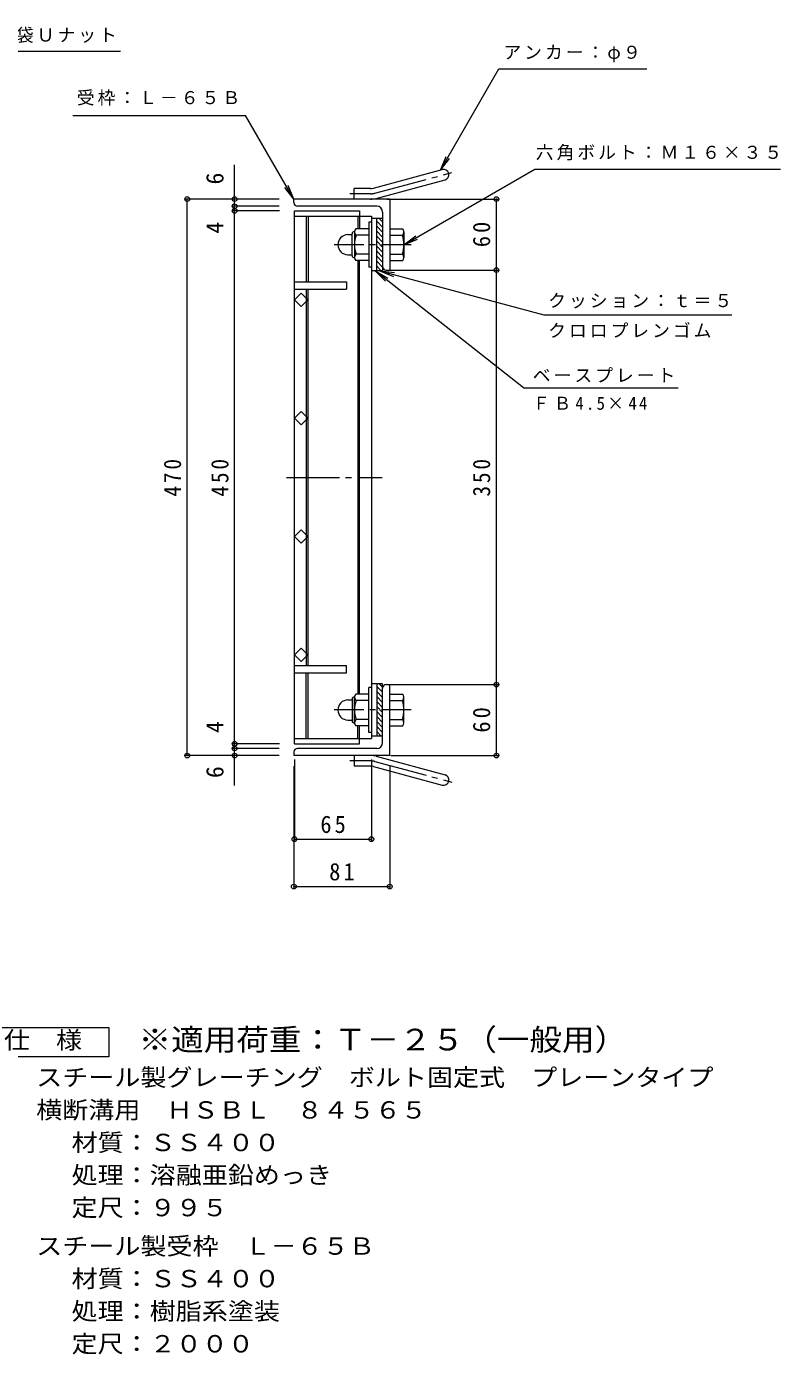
# Model space of a CAD drawing. Units: millimetres, scale not verified. Extents: x -929 to 914, y -686 to 651.
# Drawn here: x 278 to 914, y -545 to 577 of the extents above; entities that cross this region are included whole.
import ezdxf
from ezdxf.enums import TextEntityAlignment as Align

# ---------------------------------------------------------------- set-up
doc = ezdxf.new("R2010")
doc.units = ezdxf.units.MM
doc.header["$LTSCALE"] = 5
doc.header["$PDMODE"] = 32
doc.header["$PDSIZE"] = 4
doc.linetypes.add('CHAIN1', pattern=[8, 5, -1, 1, -1])
doc.linetypes.add('CHAIN2', pattern=[12, 9, -1, 1, -1])
for name, color, linetype, lineweight in [('0-1_躯体', 2, 'Continuous', 9), ('0-2_仕上', 3, 'Continuous', 9), ('0-4_その他', 7, 'Continuous', 9), ('0-5_寸法', 7, 'Continuous', 9), ('F-4_F-4ﾚｲﾔ', 2, 'Continuous', 9)]:
    doc.layers.add(name, color=color, linetype=linetype, lineweight=lineweight)
doc.layers.add('F-5_F-5ﾚｲﾔ', color=3, linetype='Continuous')
doc.styles.add('ＭＳ ゴシック', font='')
doc.styles.get('ＭＳ ゴシック').set_extended_font_data('MS Gothic')

msp = doc.modelspace()

# ---------------------------------------------------------------- linework, layer by layer
at = {"layer": '0-1_躯体'}
for p, q in [((570.75, 440.182), (628.941, 455.774)), ((554.605, 430.875), (554.605, 439.875)), ((568.42, 439.875), (554.605, 439.875)), ((573.079, 431.488), (631.27, 447.08)), ((584.605, 430.875), (503.605, 430.875)), ((503.605, 427.875), (503.605, 430.875)), ((584.605, 430.875), (584.605, 370.875)), ((573.605, 424.875), (506.605, 424.875)), ((578.605, 419.875), (578.605, 370.375)), ((566.805, 405.875), (555.844, 405.875)), ((566.805, 411.375), (566.805, 373.375)), ((569.105, 411.375), (566.805, 411.375)), ((573.605, 370.375), (573.605, 414.375)), ((578.605, 414.375), (573.605, 414.375)), ((578.605, 407.295), (573.605, 412.295)), ((578.605, 403.053), (573.605, 408.053)), ((578.605, 398.81), (573.605, 403.81)), ((578.605, 411.538), (575.768, 414.375)), ((584.605, 405.875), (595.567, 405.875)), ((549.295, 400.875), (552.805, 400.875)), ((552.805, 383.175), (552.805, 401.575)), ((554.605, 403.375), (554.805, 403.375)), ((554.805, 403.125), (554.805, 381.625)), ((566.805, 400.375), (555.844, 400.375)), ((578.605, 394.567), (573.605, 399.567)), ((578.605, 390.325), (573.605, 395.325)), ((584.605, 400.375), (595.567, 400.375)), ((596.805, 403.375), (596.605, 403.375)), ((596.605, 403.125), (596.605, 381.625)), ((549.305, 383.875), (552.805, 383.875)), ((554.605, 381.375), (554.805, 381.375)), ((566.805, 384.375), (555.844, 384.375)), ((578.605, 386.082), (573.605, 391.082)), ((578.605, 381.839), (573.605, 386.839)), ((578.605, 377.597), (573.605, 382.597)), ((584.605, 384.375), (595.567, 384.375)), ((596.805, 381.375), (596.605, 381.375)), ((566.805, 378.875), (555.844, 378.875)), ((569.105, 373.375), (566.805, 373.375)), ((578.605, 373.354), (573.605, 378.354)), ((577.342, 370.375), (573.605, 374.111)), ((578.605, 370.375), (573.605, 370.375)), ((581.605, 370.875), (584.605, 370.875)), ((584.605, 378.875), (595.567, 378.875)), ((566.805, 12.874), (555.844, 12.874)), ((566.805, -19.626), (566.805, 18.374)), ((569.105, 18.374), (566.805, 18.374)), ((573.605, 21.374), (573.605, -22.626)), ((578.605, 21.374), (573.605, 21.374)), ((578.605, 14.294), (573.605, 19.294)), ((578.605, 10.052), (573.605, 15.052)), ((578.605, 18.537), (575.768, 21.374)), ((578.605, -28.126), (578.605, 21.374)), ((581.605, 20.874), (584.605, 20.874)), ((584.605, -39.126), (584.605, 20.874)), ((584.605, 12.874), (595.567, 12.874)), ((549.305, 7.874), (552.805, 7.874)), ((552.805, 8.574), (552.805, -9.826)), ((554.605, 10.374), (554.805, 10.374)), ((554.805, -11.376), (554.805, 10.124)), ((566.805, 7.374), (555.844, 7.374)), ((578.605, 5.809), (573.605, 10.809)), ((578.605, 1.566), (573.605, 6.566)), ((578.605, -2.676), (573.605, 2.324)), ((584.605, 7.374), (595.567, 7.374)), ((596.805, 10.374), (596.605, 10.374)), ((596.605, -11.376), (596.605, 10.124)), ((549.295, -9.126), (552.805, -9.126)), ((566.805, -8.626), (555.844, -8.626)), ((578.605, -6.919), (573.605, -1.919)), ((578.605, -11.162), (573.605, -6.161)), ((578.605, -15.404), (573.605, -10.404)), ((584.605, -8.626), (595.567, -8.626)), ((554.605, -11.626), (554.805, -11.626)), ((566.805, -14.126), (555.844, -14.126)), ((569.105, -19.626), (566.805, -19.626)), ((578.605, -19.647), (573.605, -14.647)), ((577.342, -22.626), (573.605, -18.889)), ((584.605, -14.126), (595.567, -14.126)), ((596.805, -11.626), (596.605, -11.626)), ((573.605, -33.126), (506.605, -33.126)), ((578.605, -22.626), (573.605, -22.626)), ((503.605, -36.126), (503.605, -39.126)), ((584.605, -39.126), (503.605, -39.126)), ((554.605, -39.126), (554.605, -48.126)), ((573.079, -39.739), (631.27, -55.331)), ((568.42, -48.126), (554.605, -48.126)), ((570.75, -48.432), (628.941, -64.025))]:
    msp.add_line(p, q, dxfattribs=at)
at = {"layer": '0-1_躯体', "linetype": 'CHAIN2'}
for p, q in [((571.914, 435.835), (637.081, 453.296)), ((568.42, 435.375), (550.8, 435.375)), ((568.42, -43.626), (550.8, -43.626)), ((571.914, -44.086), (637.081, -61.547))]:
    msp.add_line(p, q, dxfattribs=at)
at = {"layer": '0-1_躯体', "linetype": 'CHAIN1'}
for p, q in [((602.658, 392.375), (537.504, 392.375)), ((602.658, -0.626), (537.504, -0.626))]:
    msp.add_line(p, q, dxfattribs=at)
at = {"layer": '0-1_躯体'}
for centre, radius, start, end in [((630.105, 451.427), 4.5, 285.00014, 104.99991), ((568.42, 448.875), 9, 270, 285.00002), ((506.605, 427.875), 3, 180, 270), ((568.42, 448.875), 18, 270, 285), ((573.605, 419.875), 5, 0, 90), ((558.965, 403.125), 4.16, 138.61835, 221.37988), ((592.445, 403.125), 4.16, 318.62012, 41.38165), ((549.295, 392.385), 8.49, 90, 180), ((554.605, 401.575), 1.8, 90, 180), ((578.805, 392.375), 24, 160.52881, 199.47119), ((572.605, 392.375), 24, 340.52881, 19.47119), ((549.305, 392.375), 8.5, 180, 270), ((554.605, 383.175), 1.8, 180, 270), ((558.965, 381.625), 4.16, 138.62012, 221.38165), ((592.445, 381.625), 4.16, 318.61835, 41.37988), ((581.605, 373.875), 3, 180, 270), ((558.965, 10.124), 4.16, 138.61835, 221.37988), ((581.605, 17.874), 3, 90, 180), ((592.445, 10.124), 4.16, 318.62012, 41.38165), ((549.305, -0.626), 8.5, 90, 180), ((554.605, 8.574), 1.8, 90, 180), ((578.805, -0.626), 24, 160.52881, 199.47119), ((572.605, -0.626), 24, 340.52881, 19.47119), ((549.295, -0.636), 8.49, 180, 270), ((554.605, -9.826), 1.8, 180, 270), ((558.965, -11.376), 4.16, 138.62012, 221.38165), ((592.445, -11.376), 4.16, 318.61835, 41.37988), ((506.605, -36.126), 3, 90, 180), ((573.605, -28.126), 5, 270, 0), ((568.42, -57.126), 18, 75, 90), ((568.42, -57.126), 9, 74.99998, 90), ((630.105, -59.678), 4.5, 255.00009, 74.99986)]:
    msp.add_arc(centre, radius, start, end, dxfattribs=at)
at = {"layer": '0-1_躯体', "linetype": 'CHAIN2'}
for centre, start, end in [((568.42, 448.875), 270, 284.99995), ((568.42, -57.126), 75.00005, 90)]:
    msp.add_arc(centre, 13.5, start, end, dxfattribs=at)
at = {"layer": '0-2_仕上'}
for p, q in [((504.105, -29.126), (504.105, 420.875)), ((504.105, 416.375), (569.105, 416.375)), ((514.105, 416.375), (514.105, 360.875)), ((515.605, 416.375), (515.605, 360.875)), ((557.605, 416.375), (557.605, 405.875)), ((559.105, 416.375), (559.105, 405.875)), ((569.105, 416.375), (569.105, -24.626)), ((573.605, 414.375), (569.105, 414.375)), ((557.605, 378.875), (557.605, 12.874)), ((559.105, 12.874), (559.105, 378.875)), ((573.605, 370.375), (569.105, 370.375)), ((504.105, 354.875), (548.105, 354.875)), ((514.105, 354.875), (514.105, 36.874)), ((515.605, 36.874), (515.605, 354.875)), ((509.762, 340.218), (504.105, 345.875)), ((515.419, 345.875), (509.762, 340.218)), ((509.762, 251.531), (504.105, 245.874)), ((515.419, 245.874), (509.762, 251.531)), ((509.762, 151.531), (504.105, 145.874)), ((515.419, 145.874), (509.762, 151.531)), ((509.762, 51.531), (504.105, 45.874)), ((515.419, 45.874), (509.762, 51.531)), ((504.105, 36.874), (548.105, 36.874)), ((514.105, -24.626), (514.105, 30.874)), ((515.605, -24.626), (515.605, 30.874)), ((573.605, 21.374), (569.105, 21.374)), ((557.605, -24.626), (557.605, -14.126)), ((559.105, -24.626), (559.105, -14.126)), ((504.105, -24.626), (569.105, -24.626)), ((573.605, -22.626), (569.105, -22.626))]:
    msp.add_line(p, q, dxfattribs=at)
at = {"layer": '0-2_仕上', "linetype": 'CHAIN2'}
msp.add_line((497.303, 195.875), (578.061, 195.875), dxfattribs=at)
at = {"layer": '0-2_仕上'}
for points in [[(504.105, 420.875), (559.105, 420.875), (559.105, 416.375)], [(504.105, 360.875), (548.105, 360.875), (548.105, 354.875)], [(504.105, 345.875), (509.762, 351.532), (515.419, 345.875)], [(504.105, 245.874), (509.762, 240.217), (515.419, 245.874)], [(504.105, 145.874), (509.762, 140.217), (515.419, 145.874)], [(504.105, 45.874), (509.762, 40.217), (515.419, 45.874)], [(504.105, 30.874), (548.105, 30.874), (548.105, 36.874)], [(504.105, -29.126), (559.105, -29.126), (559.105, -24.626)]]:
    msp.add_lwpolyline(points, dxfattribs=at)
at = {"layer": '0-4_その他'}
for p, q in [((453.605, -64.451), (453.605, 459.792)), ((491.105, 430.875), (412.105, 430.875)), ((413.605, -39.125), (413.605, 430.875)), ((582.106, 430.875), (676.105, 430.875)), ((674.605, -39.125), (674.605, 430.875)), ((491.105, 424.875), (452.105, 424.875)), ((491.605, 420.875), (452.105, 420.875)), ((582.106, 370.875), (676.105, 370.875)), ((583.559, 20.875), (676.105, 20.875)), ((491.605, -29.125), (452.105, -29.125)), ((491.105, -33.125), (452.105, -33.125)), ((491.105, -39.125), (412.105, -39.125)), ((504.105, -42.428), (504.105, -111.226)), ((569.105, -42.428), (569.105, -111.226)), ((585.424, -39.125), (676.105, -39.125)), ((503.605, -48.067), (503.605, -151.226)), ((584.605, -48.067), (584.605, -151.226)), ((504.105, -109.726), (569.105, -109.726)), ((503.605, -149.726), (584.605, -149.726))]:
    msp.add_line(p, q, dxfattribs=at)
for p in [(413.605, 430.875), (453.605, 430.875), (453.605, 424.875), (674.605, 430.875), (453.605, 420.875), (674.605, 370.875), (674.605, 20.875), (453.605, -29.125), (453.605, -33.125), (413.605, -39.125), (453.605, -39.125), (674.605, -39.125), (504.105, -109.726), (569.105, -109.726), (503.605, -149.726), (584.605, -149.726)]:
    msp.add_point(p, dxfattribs=at)
at = {"layer": '0-5_寸法'}
for p, q in [((157.064, 555.896), (357.294, 555.896)), ((316.939, 501.475), (462.845, 501.475)), ((503.605, 430.875), (462.845, 501.475)), ((627.355, 455.324), (632.139, 466.873)), ((627.355, 455.324), (634.965, 465.241)), ((503.605, 430.875), (495.996, 440.792)), ((503.605, 430.875), (498.822, 442.423)), ((596.605, 392.375), (606.522, 399.985)), ((596.605, 392.375), (608.154, 397.158)), ((572.262, 370.375), (580.986, 361.423)), ((576.097, 370.375), (588.49, 368.743)), ((576.097, 370.375), (587.645, 365.591)), ((697.647, 271.572), (828.211, 271.572))]:
    msp.add_line(p, q, dxfattribs=at)
for points in [[(627.355, 455.324), (676.748, 540.875), (801.818, 540.875)], [(596.605, 392.375), (707.161, 456.205), (914.491, 456.205)], [(697.647, 271.572), (572.262, 370.375), (583.006, 363.986)], [(576.097, 370.375), (714.597, 333.264), (873.375, 333.264)]]:
    msp.add_lwpolyline(points, dxfattribs=at)
at = {"layer": 'F-4_F-4ﾚｲﾔ'}
msp.add_lwpolyline([(235.018, -293.672), (235.018, -268.672), (347.518, -268.672), (347.518, -293.672)], close=True, dxfattribs=at)

# ---------------------------------------------------------------- texts
at = {"layer": '0-4_その他', "color": 2, "style": 'ＭＳ ゴシック'}
for s, p in [('6', (448.605, 443.217)), ('4', (448.605, 401.682)), ('4', (448.605, -20.056)), ('6', (448.605, -58.11))]:
    msp.add_text(s, height=14.66, rotation=90, dxfattribs=at).set_placement(p, align=Align.BOTTOM_LEFT)
at = {"layer": '0-4_その他', "color": 2, "char_height": 14.66, "attachment_point": 7, "rotation": 90, "style": 'ＭＳ ゴシック'}
for s, insert in [('\\T1.27;\\W0.95;60', (669.605, 390.25)), ('\\T1.27;\\W0.9;470', (408.605, 179.625)), ('\\T1.27;\\W0.9;450', (448.605, 179.625)), ('\\T1.27;\\W0.9;350', (669.605, 179.625)), ('\\T1.27;\\W0.95;60', (669.605, -19.75))]:
    msp.add_mtext(s, dxfattribs=dict(at, insert=insert))
at = {"layer": '0-4_その他', "color": 2, "char_height": 14.66, "attachment_point": 7, "style": 'ＭＳ ゴシック'}
for s, insert in [('\\T1.27;\\W0.95;65', (525.98, -104.726)), ('\\T1.27;\\W0.95;81', (533.48, -144.726))]:
    msp.add_mtext(s, dxfattribs=dict(at, insert=insert))
at = {"layer": '0-5_寸法', "char_height": 11, "attachment_point": 7, "style": 'ＭＳ ゴシック'}
for s, insert in [('\\T1.17;平座金，六角袋Ｕナット', (163.576, 562.349)), ('\\T1.17;アンカー：φ９', (680.552, 546.391)), ('\\T1.17;受枠：Ｌ－６５Ｂ', (320.389, 509.873)), ('\\T1.17;六角ボルト：Ｍ１６×３５', (707.883, 463.608)), ('\\T1.17;クッション：ｔ＝５', (718.375, 338.531)), ('\\T1.17;クロロプレンゴム', (718.375, 313.694)), ('\\T1.17;ベースプレート', (705.392, 275.998)), ('\\T1.26;\\W0.95;ＦＢ4.5×44', (705.392, 252.762))]:
    msp.add_mtext(s, dxfattribs=dict(at, insert=insert))
at = {"layer": 'F-4_F-4ﾚｲﾔ', "style": 'ＭＳ ゴシック', "width": 1.1}
for s, p in [('仕\u3000様', (258.768, -291.172)), ('スチール製グレーチング\u3000ボルト固定式\u3000プレーンタイプ', (286.063, -322.632)), ('横断溝用\u3000ＨＳＢＬ\u3000８４５６５', (286.063, -350.132)), ('材質：ＳＳ４００', (315.919, -377.632)), ('処理：溶融亜鉛めっき', (315.919, -405.132)), ('定尺：９９５', (315.919, -432.632)), ('スチール製受枠\u3000Ｌ－６５Ｂ', (286.063, -465.132)), ('材質：ＳＳ４００', (315.919, -492.632)), ('処理：樹脂系塗装', (315.919, -520.132)), ('定尺：２０００', (315.919, -547.632))]:
    msp.add_text(s, height=14.66, dxfattribs=at).set_placement(p, align=Align.BOTTOM_LEFT)
at = {"layer": 'F-5_F-5ﾚｲﾔ', "style": 'ＭＳ ゴシック', "width": 1.1}
msp.add_text('※適用荷重：Ｔ－２５（一般用）', height=18.33, dxfattribs=at).set_placement((372.518, -293.672), align=Align.BOTTOM_LEFT)

doc.saveas('drawing.dxf')
